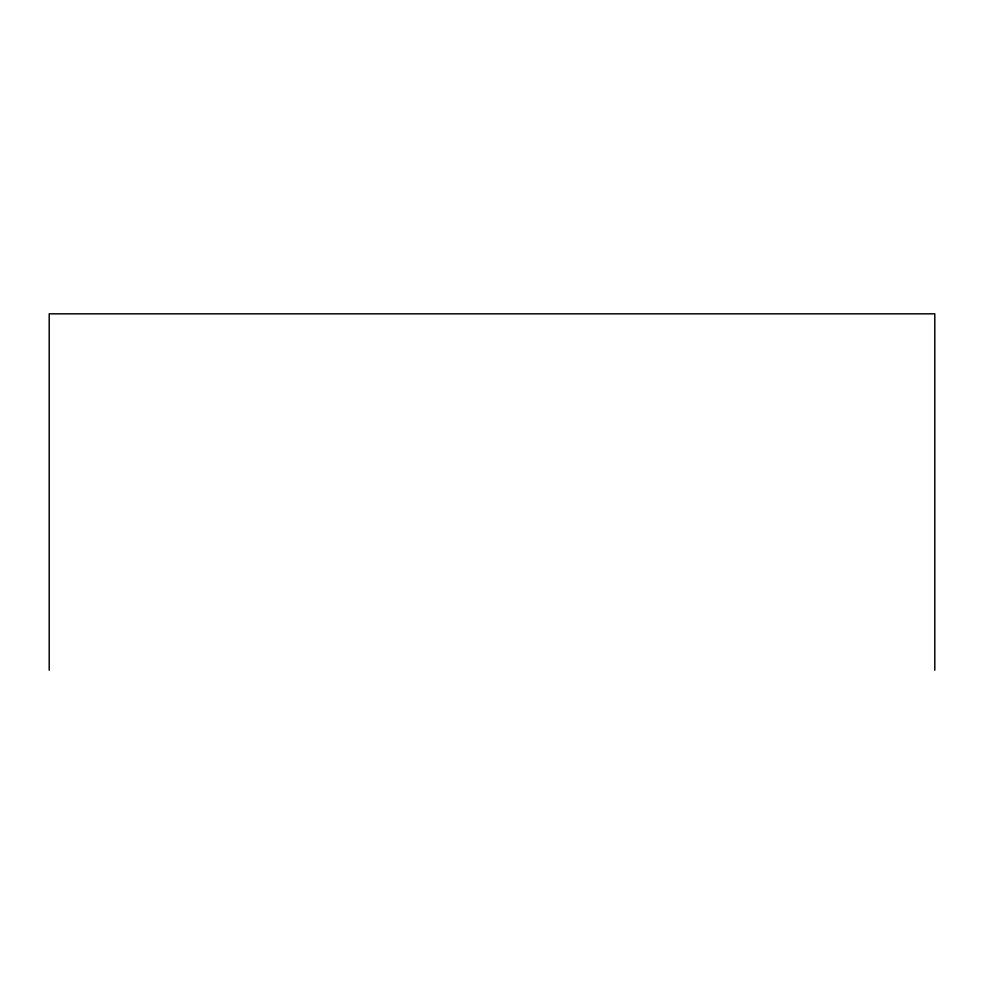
<?xml version="1.0" encoding="UTF-8"?>
<svg xmlns="http://www.w3.org/2000/svg" width="984" height="984" viewBox="0 0 984 984"><rect width="100%" height="100%" fill="white"/><g stroke="black" fill="none" stroke-linecap="round" stroke-linejoin="round"><path stroke-width="1.48" d="M934.8 670.166L934.8 313.834L49.2 313.834L49.2 670.166"/></g></svg>
